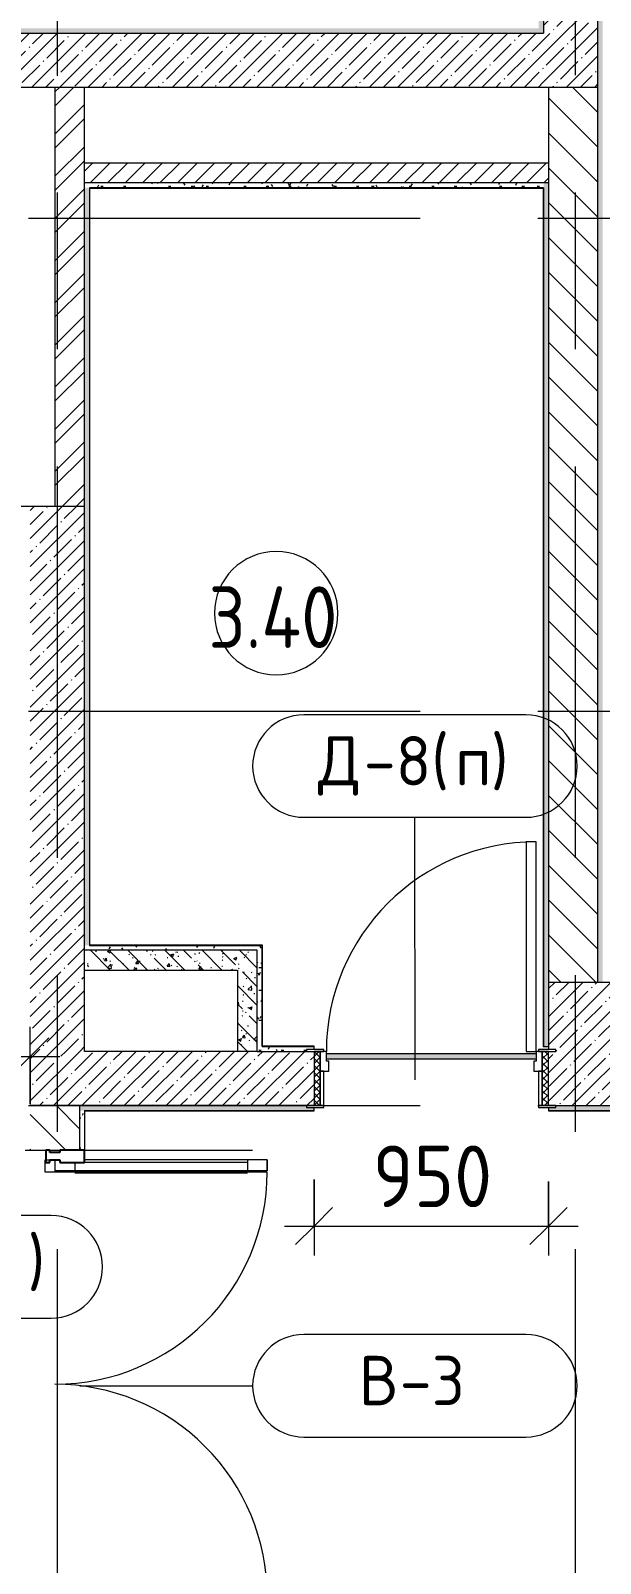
# Model space of a CAD drawing. Header units: millimetres. Extents: x 81382 to 274816, y -8553 to 29000.
# Drawn here: x 98502 to 100810, y 11544 to 17760 of the extents above; entities that cross this region are included whole.
import ezdxf

# ---------------------------------------------------------------- set-up
doc = ezdxf.new("R2010")
doc.units = ezdxf.units.MM
doc.linetypes.add('Осевая', pattern=[3175, 635, -476.25, 1587.5, -476.25])
for name, color, linetype, lineweight in [('A-ANNO-DIMS', 7, 'Continuous', 9), ('A-ANNO-DIMS-100', 7, 'Continuous', 9), ('A-AREA-IDEN', 7, 'Continuous', 9), ('A-DETL', 7, 'Continuous', 9), ('A-DETL-GENF', 7, 'Continuous', 9), ('A-DOOR', 7, 'Continuous', 9), ('A-DOOR-FRAM-2', 7, 'Continuous', 9), ('A-DOOR-IDEN', 7, 'Continuous', 9), ('A-GLAZ-CWMG', 7, 'Continuous', 9), ('A-GLAZ-CWMG-1', 7, 'Continuous', 25), ('A-WALL', 7, 'Continuous', 9), ('I-WALL', 7, 'Continuous', 9), ('S-COLS', 7, 'Continuous', 9), ('Ограждение', 7, 'Continuous', 9), ('Оси-2', 7, 'Осевая', 9), ('Поручни', 7, 'Continuous', 9)]:
    doc.layers.add(name, color=color, linetype=linetype, lineweight=lineweight)
for name, color, linetype, lineweight, true_color in [('A-DOOR-1', 1, 'Continuous', 9, 0xff0000), ('A-DOOR-2', 1, 'Continuous', 13, 0xff0000), ('A-DOOR-FRAM-1', 1, 'Continuous', 13, 0xff0000), ('A-WALL-1', 7, 'Continuous', 9, 0x3c3c3c), ('A-WALL-FNSH-1', 7, 'Continuous', 9, 0x3c3c3c)]:
    doc.layers.add(name, color=color, linetype=linetype, lineweight=lineweight, true_color=true_color)
doc.styles.add('GOST Common', font='GOST_Common.ttf', dxfattribs={"width": 0.9, "height": 250})
doc.styles.add('GOST Common_1', font='GOST_Common.ttf', dxfattribs={"height": 200})
doc.styles.add('ISOCPEUR', font='isocpeur.ttf', dxfattribs={"width": 0.9, "height": 250})
doc.dimstyles.new('ISO-2_5_0_9К_БОЛЬШОЙ', dxfattribs={"dimscale": 304.8, "dimtxt": 248.995294, "dimasz": 0.492126, "dimexe": 0.393701, "dimexo": 0.984252, "dimgap": 0, "dimtad": 1, "dimdec": 0, "dimrnd": 10, "dimzin": 0, "dimdsep": 46, "dimtxsty": 'ISOCPEUR', "dimblk1": 'OBLIQUE', "dimblk2": 'OBLIQUE', "dimsah": 1, "dimcen": 0.09, "dimdle": 0.393701, "dimazin": 0, "dimtfac": 1, "dimtdec": 4, "dimtix": 1, "dimtmove": 0, "dimatfit": 3, "dimfxl": 1, "dimtvp": 1, "dimtolj": 1, "dimtzin": 0, "dimarcsym": 2})
pattern_1 = [(45, (0, 0), (-57.024626, 57.024626), []), (45, (57.025, 0), (-57.024626, 57.024626), [100.806, -20.161, 3.353, -16.808])]
pattern_2 = [(135, (0, 0), (-70.71068, -70.71068), [])]
pattern_3 = [(135, (0, 0), (-75.43415, -75.43415), [106.68, -17.78, 3.556, -17.78]), (135, (0, 75.39), (-75.43415, -75.43415), []), (50, (0, 0), (127.52922, -11.15758), [13.335, -146.685]), (355, (0, 0), (-24.66966, 133.74002), [10.668, -117.348]), (100.451, (10.63, -0.93), (102.85973, 122.58178), [11.333, -124.663]), (46.184, (0, 35.56), (189.75516, -29.43036), [20.002, -220.027]), (96.636, (15.81, 33.1), (166.1822, 173.1996), [17, -186.995]), (351.184, (0, 35.56), (166.18393, 173.19757), [16.002, -176.022]), (21, (17.78, 26.67), (106.13027, -71.58603), [13.335, -146.685]), (326, (17.78, 26.67), (43.26188, 128.93175), [10.668, -117.348]), (71.451, (26.62, 20.7), (149.39198, 57.34505), [11.333, -124.663]), (37.5, (0, 0), (2.162228, 59.188357), [3.353, -112.573, 3.353, -115.773, -117.792]), (37.5, (0, 0), (2.162228, 59.188357), [-235.052, 3.353, -114.44]), (7.5, (0, 0), (46.773857, 70.126152), [3.353, -64.567, 3.353, -109.906, -44.894]), (7.5, (0, 0), (46.773857, 70.126152), [-181.178, 3.353, -41.542]), (327.5, (-39.65, 0), (94.913671, -4.010093), [3.353, -41.097, 3.353, -135.331, -184.023]), (327.5, (-39.65, 0), (94.913671, -4.010093), [-183.134, 3.353, -180.67]), (317.5, (-57.43, 0), (103.69057, 17.79882), [3.353, -54.432, 3.353, -88.748, -130.683]), (317.5, (-57.43, 0), (103.69057, 17.79882), [-149.885, 3.353, -127.33])]
pattern_4 = [(0, (0, 0), (121.92, 30.48), [10.058, -81.382, 10.058, -81.382, -487.68]), (0, (0, 0), (121.92, 30.48), [-182.88, 10.058, -172.822, 10.058, -81.382, -213.36]), (0, (0, 0), (121.92, 30.48), [-457.2, 10.058, -50.902, 10.058, -142.342]), (120, (45.72, 15.24), (-87.356454, 90.345817), [10.058, -81.382, 10.058, -81.382, -487.68]), (120, (45.72, 15.24), (-87.356454, 90.345817), [-182.88, 10.058, -172.822, 10.058, -81.382, -213.36]), (120, (45.72, 15.24), (-87.356454, 90.345817), [-457.2, 10.058, -50.902, 10.058, -142.342]), (240, (60.96, 76.2), (-34.563546, -120.825817), [10.058, -81.382, 10.058, -81.382, -487.68]), (240, (60.96, 76.2), (-34.563546, -120.825817), [-182.88, 10.058, -172.822, 10.058, -81.382, -213.36]), (240, (60.96, 76.2), (-34.563546, -120.825817), [-457.2, 10.058, -50.902, 10.058, -142.342])]

# ---------------------------------------------------------------- blocks, each defined once
blk = doc.blocks.new('110_Дверь_СКБ_1Ст_Внутренняя1 - Д-8_п_ 950x2100h_охрана 2-32352576-План заполнения дверных проемов 3 этажа в осях 23-33')
at = {"layer": 'A-DOOR'}
h = blk.add_hatch(dxfattribs=at)
h.set_pattern_fill('FP_10', color=256, style=0, pattern_type=2)
h.set_pattern_definition([(135, (1826.41, 174.685), (-14.14214, -14.14214), []), (225, (1826.41, 174.685), (14.14214, -14.14214), [])])
h.paths.add_polyline_path([(487.5, -110), (487.5, 110), (462.5, 110), (462.5, -110)])
at = {"layer": 'A-DOOR-FRAM-2'}
h = blk.add_hatch(dxfattribs=at)
h.set_pattern_fill('FP_11', color=256, style=0, pattern_type=2)
h.set_pattern_definition([(45, (-296.384, 174.685), (-14.1421, 14.1421), []), (135, (-296.384, 174.685), (-14.1421, -14.1421), [])])
h.paths.add_polyline_path([(-437.5, -110), (-437.5, 110), (-462.5, 110), (-462.5, -110)])
at = {"layer": 'A-DOOR-1'}
blk.add_arc((437.5, 110), 850, 90, 180, dxfattribs=at)
at = {"layer": 'A-DOOR-2'}
for p, q in [((437.5, 960), (397.5, 960)), ((397.5, 960), (397.5, 110)), ((437.5, 110), (437.5, 960)), ((397.5, 110), (437.5, 110))]:
    blk.add_line(p, q, dxfattribs=at)
at = {"layer": 'A-DOOR-FRAM-1'}
for p, q in [((-422.5, 118), (-492.5, 118)), ((-492.5, 118), (-492.5, 110)), ((-492.5, 110), (-422.5, 110)), ((-437.5, 110), (-462.5, 110)), ((-462.5, 110), (-462.5, -110)), ((-412.5, 110), (-437.5, 110)), ((-437.5, 110), (-437.5, 30)), ((-437.5, -110), (-437.5, 110)), ((-422.5, 110), (-437.5, 110)), ((-437.5, 110), (-437.5, 109)), ((-437.5, 109), (-422.5, 109)), ((-422.5, 110), (-422.5, 118)), ((-422.5, 109), (-422.5, 110)), ((-412.5, 70), (-412.5, 110)), ((-402.5, 70), (-412.5, 70)), ((-402.5, 30), (-402.5, 70)), ((437.5, 70), (427.5, 70)), ((427.5, 70), (427.5, 30)), ((437.5, 110), (437.5, 70)), ((462.5, 110), (437.5, 110)), ((517.5, 118), (447.5, 118)), ((447.5, 118), (447.5, 110)), ((462.5, 110), (447.5, 110)), ((447.5, 110), (447.5, 109)), ((447.5, 110), (517.5, 110)), ((447.5, 109), (462.5, 109)), ((462.5, 30), (462.5, 110)), ((487.5, 110), (462.5, 110)), ((462.5, 110), (462.5, -110)), ((462.5, 109), (462.5, 110)), ((487.5, -110), (487.5, 110)), ((517.5, 110), (517.5, 118)), ((-437.5, 30), (-402.5, 30)), ((-422.5, 30), (-437.5, 30)), ((-437.5, 30), (-437.5, -110)), ((-422.5, -110), (-422.5, 30)), ((427.5, 30), (462.5, 30)), ((462.5, 30), (447.5, 30)), ((447.5, 30), (447.5, -110)), ((462.5, -110), (462.5, 30)), ((-422.5, -110), (-492.5, -110)), ((-492.5, -110), (-492.5, -118)), ((-492.5, -118), (-422.5, -118)), ((-462.5, -110), (-437.5, -110)), ((-437.5, -110), (-422.5, -110)), ((-422.5, -118), (-422.5, -110)), ((447.5, -110), (462.5, -110)), ((517.5, -110), (447.5, -110)), ((447.5, -110), (447.5, -118)), ((447.5, -118), (517.5, -118)), ((462.5, -110), (487.5, -110)), ((517.5, -118), (517.5, -110))]:
    blk.add_line(p, q, dxfattribs=at)
blk = doc.blocks.new('BSC_Колонна _Прямоугольная - 500х500-17857564-План заполнения дверных проемов 3 этажа в осях 23-33')
at = {"layer": 'S-COLS'}
h = blk.add_hatch(dxfattribs=at)
h.set_pattern_fill('FP_33', color=256, style=0, pattern_type=2)
h.set_pattern_definition([(45, (-100850, -13650), (-57.024626, 57.024626), []), (45, (-100792.975, -13650), (-57.024626, 57.024626), [100.806, -20.161, 3.353, -16.808])])
h.paths.add_polyline_path([(-250, -250), (250, -250), (250, 250), (-250, 250), (-250, -22), (-220, -22), (-220, -30), (-250, -30), (-250, -148.2)])
for p, q in [((250, 250), (-250, 250)), ((-250, 250), (-250, -22)), ((250, -250), (250, 250)), ((-220, -250), (250, -250))]:
    blk.add_line(p, q, dxfattribs=at)
blk = doc.blocks.new('Дверь_Витражная_остекление_ - ВВ-7 остекление-32356329-План заполнения дверных проемов 3 этажа в осях 23-33')
at = {"layer": 'A-DETL-GENF'}
for p, q in [((-815, -20), (-860, -20)), ((-860, -880), (-860, -20)), ((-815, -20), (-860, -20)), ((-860, -20), (-860, -880)), ((-815, -880), (-815, -20)), ((-815, -880), (-815, -20)), ((865, -880), (865, -20)), ((865, -20), (865, -880)), ((-860, -100), (-815, -100)), ((-850, -800), (-850, -100)), ((-806, -800), (-806, -100)), ((856, -800), (856, -100)), ((900, -100), (865, -100)), ((900, -800), (900, -140)), ((910, -880), (910, -140)), ((910, -880), (910, -140)), ((-860, -800), (-815, -800)), ((910, -800), (865, -800)), ((-860, -880), (-815, -880)), ((-860, -880), (-815, -880)), ((910, -880), (865, -880)), ((865, -880), (910, -880))]:
    blk.add_line(p, q, dxfattribs=at)
at = {"layer": 'A-DOOR-1'}
for p, q in [((-860, -880), (-860, -20)), ((860, -880), (860, -20))]:
    blk.add_line(p, q, dxfattribs=at)
for centre, start, end in [((-860, -20), 270, 0), ((860, -20), 180, 270)]:
    blk.add_arc(centre, 860, start, end, dxfattribs=at)
at = {"layer": 'A-DOOR-2'}
for p, q in [((-910, 20), (-860, 20)), ((-910, -20), (-910, 20)), ((-860, 20), (-860, -20)), ((860, 20), (910, 20)), ((860, -20), (860, 20)), ((910, 20), (910, -20)), ((-860, -20), (-910, -20)), ((910, -20), (860, -20))]:
    blk.add_line(p, q, dxfattribs=at)
blk = doc.blocks.new('Прямоугольный импост - Импост структурный с накладкой - 160мм Темный-32348142-План заполнения дверных проемов 3 этажа в осях 23-33')
at = {"layer": 'A-GLAZ-CWMG-1'}
for p, q in [((0, 17), (-50, 17)), ((-50, 17), (-50, 0)), ((-50, 0), (-40, 0)), ((-40, 0), (-40, -40)), ((-10, -40), (-10, 0)), ((-10, 0), (0, 0)), ((0, 0), (0, 17)), ((-40, -40), (-50, -40)), ((-50, -40), (-50, -140)), ((0, -40), (-10, -40)), ((0, -140), (0, -40)), ((-50, -140), (0, -140))]:
    blk.add_line(p, q, dxfattribs=at)
blk = doc.blocks.new('Ограждение - Ограждение-32882380-План заполнения дверных проемов 3 этажа в осях 23-33')
at = {"layer": 'Ограждение'}
blk.add_hatch(color=256, dxfattribs=at).paths.add_polyline_path([(100550, 13590.2), (100550, 13610.2), (99700, 13610.2), (99700, 13590.2), (99807.7, 13590.2)])
at = {"layer": 'Поручни'}
for p, q in [((100550, 13610.2), (99700, 13610.2)), ((99700, 13590.2), (100550, 13590.2))]:
    blk.add_line(p, q, dxfattribs=at)
blk = doc.blocks.new('Марка_Помещения - Номер-25198446-План заполнения дверных проемов 3 этажа в осях 23-33')
at = {"layer": 'A-AREA-IDEN'}
for start, end in [(360, 180), (180, 360)]:
    blk.add_arc((0, 0), 2.5, start, end, dxfattribs=at)
blk = doc.blocks.new('М_двери - Типоразмер_рамка-25223575-План заполнения дверных проемов 3 этажа в осях 23-33')
at = {"layer": 'A-DOOR-IDEN'}
for p, q in [((4.496, 2.08), (-4.496, 2.08)), ((-4.496, -2.08), (4.496, -2.08))]:
    blk.add_line(p, q, dxfattribs=at)
for centre, start, end in [((-4.496, 0), 90, 270), ((4.496, 0), 270, 90)]:
    blk.add_arc(centre, 2.08, start, end, dxfattribs=at)
blk = doc.blocks.new('DIMBLOCK11-План заполнения дверных проемов 3 этажа в осях 23-33')
at = {"layer": 'A-ANNO-DIMS-100'}
for p, q in [((97800, 13860), (97800, 13479.9)), ((97800, 13599.9), (97800, 13860)), ((98500, 13405.9), (98500, 13719.9)), ((97680, 13599.9), (98620, 13599.9)), ((98500, 13599.9), (98500, 13405.9))]:
    blk.add_line(p, q, dxfattribs=at)
at = {"layer": 'A-ANNO-DIMS-100', "lineweight": 20}
for p, q in [((97800, 13599.9), (97875, 13674.9)), ((98500, 13599.9), (98575, 13674.9)), ((97800, 13599.9), (97725, 13524.9)), ((98500, 13599.9), (98425, 13524.9))]:
    blk.add_line(p, q, dxfattribs=at)
at = {"layer": 'A-ANNO-DIMS-100', "color": 0, "insert": (97913, 13926.5), "char_height": 250, "width": 568.858, "attachment_point": 1, "line_spacing_factor": 1.149209, "style": 'ISOCPEUR'}
blk.add_mtext('700', dxfattribs=at)
blk = doc.blocks.new('_Oblique')
at = {"color": 0, "linetype": 'ByBlock', "lineweight": -2}
blk.add_line((-0.5, -0.5), (0.5, 0.5), dxfattribs=at)
blk = doc.blocks.new('DIMBLOCK12-План заполнения дверных проемов 3 этажа в осях 23-33')
at = {"layer": 'A-ANNO-DIMS-100'}
for p, q in [((99650, 13100), (99650, 12791.7)), ((99650, 12911.7), (99650, 13100)), ((100600, 13092), (100600, 12791.7)), ((100600, 12911.7), (100600, 13092)), ((99530, 12911.7), (100720, 12911.7))]:
    blk.add_line(p, q, dxfattribs=at)
at = {"layer": 'A-ANNO-DIMS-100', "lineweight": 20}
for p, q in [((99650, 12911.7), (99725, 12986.7)), ((100600, 12911.7), (100675, 12986.7)), ((99650, 12911.7), (99575, 12836.7)), ((100600, 12911.7), (100525, 12836.7))]:
    blk.add_line(p, q, dxfattribs=at)
at = {"layer": 'A-ANNO-DIMS-100', "color": 0, "insert": (99888, 13238.3), "char_height": 250, "width": 568.858, "attachment_point": 1, "line_spacing_factor": 1.149209, "style": 'ISOCPEUR'}
blk.add_mtext('950', dxfattribs=at)
blk = doc.blocks.new('DIMBLOCK57-План заполнения дверных проемов 3 этажа в осях 23-33')
at = {"layer": 'A-ANNO-DIMS-100'}
for p, q in [((98145.6, 13340), (98145.6, 11200)), ((98420.3, 13220), (98025.6, 13220)), ((98145.6, 13220), (98420.3, 13220)), ((98553.1, 11320), (98025.6, 11320)), ((98145.6, 11320), (98553.1, 11320))]:
    blk.add_line(p, q, dxfattribs=at)
at = {"layer": 'A-ANNO-DIMS-100', "lineweight": 20}
for p, q in [((98145.6, 13220), (98070.6, 13295)), ((98145.6, 13220), (98220.6, 13145)), ((98145.6, 11320), (98070.6, 11395)), ((98145.6, 11320), (98220.6, 11245))]:
    blk.add_line(p, q, dxfattribs=at)
at = {"layer": 'A-ANNO-DIMS-100', "color": 0, "insert": (97819, 11975.5), "char_height": 250, "width": 706.764, "attachment_point": 1, "rotation": 90, "line_spacing_factor": 1.149209, "style": 'ISOCPEUR'}
blk.add_mtext('1900', dxfattribs=at)

msp = doc.modelspace()

# ---------------------------------------------------------------- hatches: boundary and pattern name
at = {"layer": 'I-WALL'}
h = msp.add_hatch(dxfattribs=at)
h.set_pattern_fill('FP_4', color=256, style=0, pattern_type=2)
h.set_pattern_definition(pattern_1)
h.paths.add_polyline_path([(100580, 17530), (100800, 17530), (100800, 21400), (100580, 21400), (100580, 17750)])
h = msp.add_hatch(dxfattribs=at)
h.set_pattern_fill('FP_35', color=256, style=0, pattern_type=2)
h.set_pattern_definition(pattern_4)
h.paths.add_polyline_path([(100560, 17750), (100580, 17750), (100580, 21150), (100560, 21150), (100560, 17770)])
h = msp.add_hatch(dxfattribs=at)
h.set_pattern_fill('FP_35', color=256, style=0, pattern_type=2)
h.set_pattern_definition(pattern_4)
h.paths.add_polyline_path([(100800, 13900), (100820, 13900), (100820, 21150), (100800, 21150), (100800, 16962.6)])
h = msp.add_hatch(dxfattribs=at)
h.set_pattern_fill('FP_35', color=256, style=0, pattern_type=2)
h.set_pattern_definition(pattern_4)
h.paths.add_polyline_path([(100560, 17750), (100560, 17770), (94580, 17770), (94580, 17750), (99807.7, 17750)])
h = msp.add_hatch(dxfattribs=at)
h.set_pattern_fill('FP_4', color=256, style=0, pattern_type=2)
h.set_pattern_definition(pattern_1)
h.paths.add_polyline_path([(100580, 17530), (100580, 17750), (94800, 17750), (94800, 17530), (99807.7, 17530)])
h = msp.add_hatch(dxfattribs=at)
h.set_pattern_fill('FP_9', color=256, style=0, pattern_type=2)
h.set_pattern_definition([(45, (0, 0), (-85.53659, 85.53659), []), (45, (57.02, 0), (-85.53659, 85.53659), [])])
h.paths.add_polyline_path([(98720, 15830), (98720, 17530), (98600, 17530), (98600, 15830)])
h = msp.add_hatch(dxfattribs=at)
h.set_pattern_fill('FP_3', color=256, style=0, pattern_type=2)
h.set_pattern_definition(pattern_2)
h.paths.add_polyline_path([(100600, 13900), (100800, 13900), (100800, 17530), (100600, 17530), (100600, 16962.6)])
h = msp.add_hatch(dxfattribs=at)
h.set_pattern_fill('FP_5', color=256, style=0, pattern_type=2)
h.set_pattern_definition([(45, (0, 0), (-35.35534, 35.35534), [])])
h.paths.add_polyline_path([(100580, 17142.8), (100600, 17142.8), (100600, 17222.8), (98720, 17222.8), (98720, 17142.8), (99807.7, 17142.8)])
h = msp.add_hatch(dxfattribs=at)
h.set_pattern_fill('FP_35', color=256, style=0, pattern_type=2)
h.set_pattern_definition(pattern_4)
h.paths.add_polyline_path([(100579, 17122.8), (100580, 17122.8), (100580, 17142.8), (98720, 17142.8), (98720, 17122.8), (99807.7, 17122.8)])
h = msp.add_hatch(dxfattribs=at)
h.set_pattern_fill('FP_35', color=256, style=0, pattern_type=2)
h.set_pattern_definition(pattern_4)
h.paths.add_polyline_path([(98740, 14050), (98740, 17122.8), (98720, 17122.8), (98720, 14050)])
h = msp.add_hatch(dxfattribs=at)
h.set_pattern_fill('FP_35', color=256, style=0, pattern_type=2)
h.set_pattern_definition(pattern_4)
h.paths.add_polyline_path([(100580, 13640), (100600, 13640), (100600, 17142.8), (100580, 17142.8), (100580, 13900)])
h = msp.add_hatch(dxfattribs=at)
h.set_pattern_fill('FP_4', color=256, style=0, pattern_type=2)
h.set_pattern_definition(pattern_1)
h.paths.add_polyline_path([(98535.5, 13620), (98720, 13620), (98720, 15830), (98500, 15830), (98500, 13620)])
h = msp.add_hatch(dxfattribs=at)
h.set_pattern_fill('FP_35', color=256, style=0, pattern_type=2)
h.set_pattern_definition(pattern_4)
h.paths.add_polyline_path([(99420, 14030), (99440, 14030), (99440, 14050), (98720, 14050), (98720, 14030)])
h = msp.add_hatch(dxfattribs=at)
h.set_pattern_fill('FP_22', color=256, style=0, pattern_type=2)
h.set_pattern_definition(pattern_3)
h.paths.add_polyline_path([(99340, 13950), (99420, 13950), (99420, 14030), (98720, 14030), (98720, 13950)])
h = msp.add_hatch(dxfattribs=at)
h.set_pattern_fill('FP_35', color=256, style=0, pattern_type=2)
h.set_pattern_definition(pattern_4)
h.paths.add_polyline_path([(99440, 13620), (99440, 14030), (99420, 14030), (99420, 13620)])
h = msp.add_hatch(dxfattribs=at)
h.set_pattern_fill('FP_22', color=256, style=0, pattern_type=2)
h.set_pattern_definition(pattern_3)
h.paths.add_polyline_path([(99420, 13620), (99420, 13950), (99340, 13950), (99340, 13620)])
h = msp.add_hatch(dxfattribs=at)
h.set_pattern_fill('FP_4', color=256, style=0, pattern_type=2)
h.set_pattern_definition(pattern_1)
h.paths.add_polyline_path([(99650, 13400), (99650, 13620), (98500, 13620), (98500, 13400), (99620, 13400)])
h = msp.add_hatch(dxfattribs=at)
h.set_pattern_fill('FP_35', color=256, style=0, pattern_type=2)
h.set_pattern_definition(pattern_4)
h.paths.add_polyline_path([(99440, 13620), (99620, 13620), (99620, 13628), (99650, 13628), (99650, 13640), (99440, 13640)])
h = msp.add_hatch(dxfattribs=at)
h.set_pattern_fill('FP_3', color=256, style=0, pattern_type=2)
h.set_pattern_definition(pattern_2)
h.paths.add_polyline_path([(98500, 10600), (98700, 10600), (98700, 11320), (98500, 11320)])
h.paths.add_polyline_path([(98535.5, 13220), (98700, 13220), (98700, 13400), (98500, 13400), (98500, 13220)])
h = msp.add_hatch(dxfattribs=at)
h.set_pattern_fill('FP_35', color=256, style=0, pattern_type=2)
h.set_pattern_definition(pattern_4)
h.paths.add_polyline_path([(120359, 13380), (120360, 13380), (120360, 13400), (118960.4, 13399.6), (118960.4, 13392), (118930.4, 13392), (118930.4, 13380), (120162.1, 13380)])
h.paths.add_polyline_path([(117480.4, 13380), (117480.4, 13392), (117450.4, 13392), (117450.4, 13400), (109800, 13400), (109800, 13392), (109770, 13392), (109770, 13380), (117450.4, 13380)])
h.paths.add_polyline_path([(108320, 13380), (108320, 13392), (108290, 13392), (108290, 13400), (103030, 13400), (103030, 13392), (103000, 13392), (103000, 13380), (108290, 13380)])
h.paths.add_polyline_path([(101520, 13380), (101550, 13380), (101550, 13392), (101520, 13392), (101520, 13400), (100630, 13400), (100630, 13392), (100600, 13392), (100600, 13380), (101100, 13380)])
h.paths.add_polyline_path([(99620, 13380), (99650, 13380), (99650, 13392), (99620, 13392), (99620, 13400), (98700, 13400), (98700, 13380), (98720, 13380)])
h = msp.add_hatch(dxfattribs=at)
h.set_pattern_fill('FP_35', color=256, style=0, pattern_type=2)
h.set_pattern_definition(pattern_4)
h.paths.add_polyline_path([(98720, 13220), (98720, 13380), (98700, 13380), (98700, 13220)])

# ---------------------------------------------------------------- linework, layer by layer
at = {"layer": 'A-DETL'}
msp.add_line((98500, 13220), (99400, 13220), dxfattribs=at)
at = {"layer": 'A-DOOR-IDEN'}
for p, q in [((100059.5, 13505), (100058.8, 14569.4)), ((98700.6, 12263.9), (99401.1, 12263.9))]:
    msp.add_line(p, q, dxfattribs=at)
at = {"layer": 'A-WALL'}
for p, q in [((100580, 21150), (100580, 17750)), ((94580, 17750), (100580, 17750)), ((98720, 13620), (98720, 17530)), ((100600, 17142.8), (98720, 17142.8)), ((100580, 17122.8), (98740, 17122.8)), ((98740, 17122.8), (98740, 14050)), ((100580, 17122.8), (100580, 13640)), ((100600, 17142.8), (100600, 13900)), ((98740, 14050), (99440, 14050)), ((99420, 13620), (99620, 13620)), ((99440, 13640), (99650, 13640)), ((98700, 13400), (98700, 13220)), ((98720, 13380), (99650, 13380)), ((98720, 13380), (98720, 13220))]:
    msp.add_line(p, q, dxfattribs=at)
at = {"layer": 'A-WALL-1'}
for p, q in [((100800, 13900), (100800, 21400)), ((100800, 17530), (97720, 17530)), ((98600, 17530), (98600, 15830)), ((100600, 17530), (100600, 17142.8)), ((100600, 17222.8), (98720, 17222.8)), ((98720, 15830), (97720, 15830)), ((99440, 13640), (99440, 14050)), ((99420, 14030), (98720, 14030)), ((99420, 13620), (99420, 14030)), ((98720, 13950), (99340, 13950)), ((99340, 13950), (99340, 13620)), ((99420, 13620), (98720, 13620)), ((99650, 13628), (99650, 13640)), ((100580, 13640), (100600, 13640)), ((98700, 13400), (98500, 13400)), ((99620, 13400), (98500, 13400)), ((99650, 13380), (99650, 13392)), ((100600, 13392), (100600, 13380)), ((100600, 13380), (101550, 13380)), ((98480, 13220), (98720, 13220))]:
    msp.add_line(p, q, dxfattribs=at)
at = {"layer": 'A-WALL-FNSH-1'}
for p, q in [((98741, 17121.8), (100579, 17121.8)), ((98741, 14051), (98741, 17121.8)), ((100579, 17121.8), (100579, 13640)), ((99441, 14051), (98741, 14051)), ((99441, 13641), (99441, 14051)), ((99650, 13641), (99441, 13641)), ((99650, 13640), (99650, 13641)), ((100579, 13640), (100580, 13640)), ((98721, 13379), (99650, 13379)), ((98721, 13220), (98721, 13379)), ((99650, 13379), (99650, 13380)), ((100600, 13380), (100600, 13379)), ((100600, 13379), (101550, 13379)), ((98720, 13220), (98721, 13220))]:
    msp.add_line(p, q, dxfattribs=at)
at = {"layer": 'Оси-2'}
for p, q in [((98610, 593.7), (98610, 18900)), ((100710, 593.7), (100710, 18900)), ((84681.8, 17000), (122730, 17000)), ((84681.8, 15000), (122160, 15000)), ((84681.8, 13400), (122130, 13400))]:
    msp.add_line(p, q, dxfattribs=at)

# ---------------------------------------------------------------- block references
at = {"layer": 'A-AREA-IDEN', "xscale": 99.99999999999993, "yscale": 99.99999999999993, "zscale": 99.99999999999993}
msp.add_blockref('Марка_Помещения - Номер-25198446-План заполнения дверных проемов 3 этажа в осях 23-33', (99496.8, 15397.4), dxfattribs=at)
at = {"layer": 'A-DOOR-1'}
msp.add_blockref('110_Дверь_СКБ_1Ст_Внутренняя1 - Д-8_п_ 950x2100h_охрана 2-32352576-План заполнения дверных проемов 3 этажа в осях 23-33', (100112.5, 13510), dxfattribs=at)
at = {"layer": 'A-DOOR-1', "rotation": 89.99999999999993}
msp.add_blockref('Дверь_Витражная_остекление_ - ВВ-7 остекление-32356329-План заполнения дверных проемов 3 этажа в осях 23-33', (98580, 12270), dxfattribs=at)
at = {"layer": 'A-DOOR-IDEN', "xscale": 99.99999999999993, "yscale": 99.99999999999993, "zscale": 99.99999999999993}
for p in [(100058.8, 14777.4), (98135.4, 12746.2), (100058.8, 12263.9)]:
    msp.add_blockref('М_двери - Типоразмер_рамка-25223575-План заполнения дверных проемов 3 этажа в осях 23-33', p, dxfattribs=at)
at = {"layer": 'A-GLAZ-CWMG', "rotation": 89.99999999999993}
msp.add_blockref('Прямоугольный импост - Импост структурный с накладкой - 160мм Темный-32348142-План заполнения дверных проемов 3 этажа в осях 23-33', (98580, 13220), dxfattribs=at)
at = {"layer": 'S-COLS'}
msp.add_blockref('BSC_Колонна _Прямоугольная - 500х500-17857564-План заполнения дверных проемов 3 этажа в осях 23-33', (100850, 13650), dxfattribs=at)
at = {"layer": 'Поручни'}
msp.add_blockref('Ограждение - Ограждение-32882380-План заполнения дверных проемов 3 этажа в осях 23-33', (0, 0), dxfattribs=at)

# ---------------------------------------------------------------- texts
at = {"layer": 'A-AREA-IDEN', "insert": (99222.1, 15506), "char_height": 250, "width": 685.443, "attachment_point": 1, "style": 'GOST Common'}
msp.add_mtext('3.40', dxfattribs=at)
at = {"layer": 'A-DOOR-IDEN', "char_height": 200, "attachment_point": 1, "style": 'GOST Common_1'}
for s, insert, width in [('\\fGOST Common|b0|i0|c204|p34|;)', (100367.2, 14898.6), 96.202), ('\\fGOST Common|b0|i0|c204|p34|;Д', (99666, 14898.6), 224.472), ('-8(', (99851.2, 14898.6), 448.945), ('\\fGOST Common|b0|i0|c204|p34|;п', (100221.6, 14898.6), 176.371), ('\\fGOST Common|b0|i0|c204|p34|;)', (98489.9, 12867.4), 96.202), ('\\fGOST Common|b0|i0|c204|p34|;В', (99831.5, 12385.1), 200.422), ('-3', (99996.9, 12385.1), 344.726)]:
    msp.add_mtext(s, dxfattribs=dict(at, insert=insert, width=width))

# ---------------------------------------------------------------- dimensions: what is measured, and where the dimension line sits
at = {"layer": 'A-ANNO-DIMS'}
for base, p1, p2, override, picture, middle in [((98500, 13599.9), (97800, 13560), (98500, 13705.9), {"dimpost": '<>', "dimfxl": 715.047516}, 'DIMBLOCK11-План заполнения дверных проемов 3 этажа в осях 23-33', (98150, 13724.9)), ((100600, 12911.7), (99650, 13400), (100600, 13392), {"dimpost": '<>', "dimfxl": 950.033684}, 'DIMBLOCK12-План заполнения дверных проемов 3 этажа в осях 23-33', (100125, 13036.7))]:
    dim = msp.add_linear_dim(base=base, p1=p1, p2=p2, dimstyle='ISO-2_5_0_9К_БОЛЬШОЙ', override=override, dxfattribs=at)
    dim.commit()
    dim.dimension.update_dxf_attribs({"geometry": picture, "text_midpoint": middle})
dim = msp.add_linear_dim(base=(98145.6, 11320), p1=(98720.3, 13220), p2=(98853.1, 11320), angle=90, dimstyle='ISO-2_5_0_9К_БОЛЬШОЙ', override={"dimpost": '<>', "dimfxl": 1904.635405}, dxfattribs=at)
dim.commit()
dim.dimension.update_dxf_attribs({"geometry": 'DIMBLOCK57-План заполнения дверных проемов 3 этажа в осях 23-33', "text_midpoint": (98020.6, 12270)})

doc.saveas('drawing.dxf')
